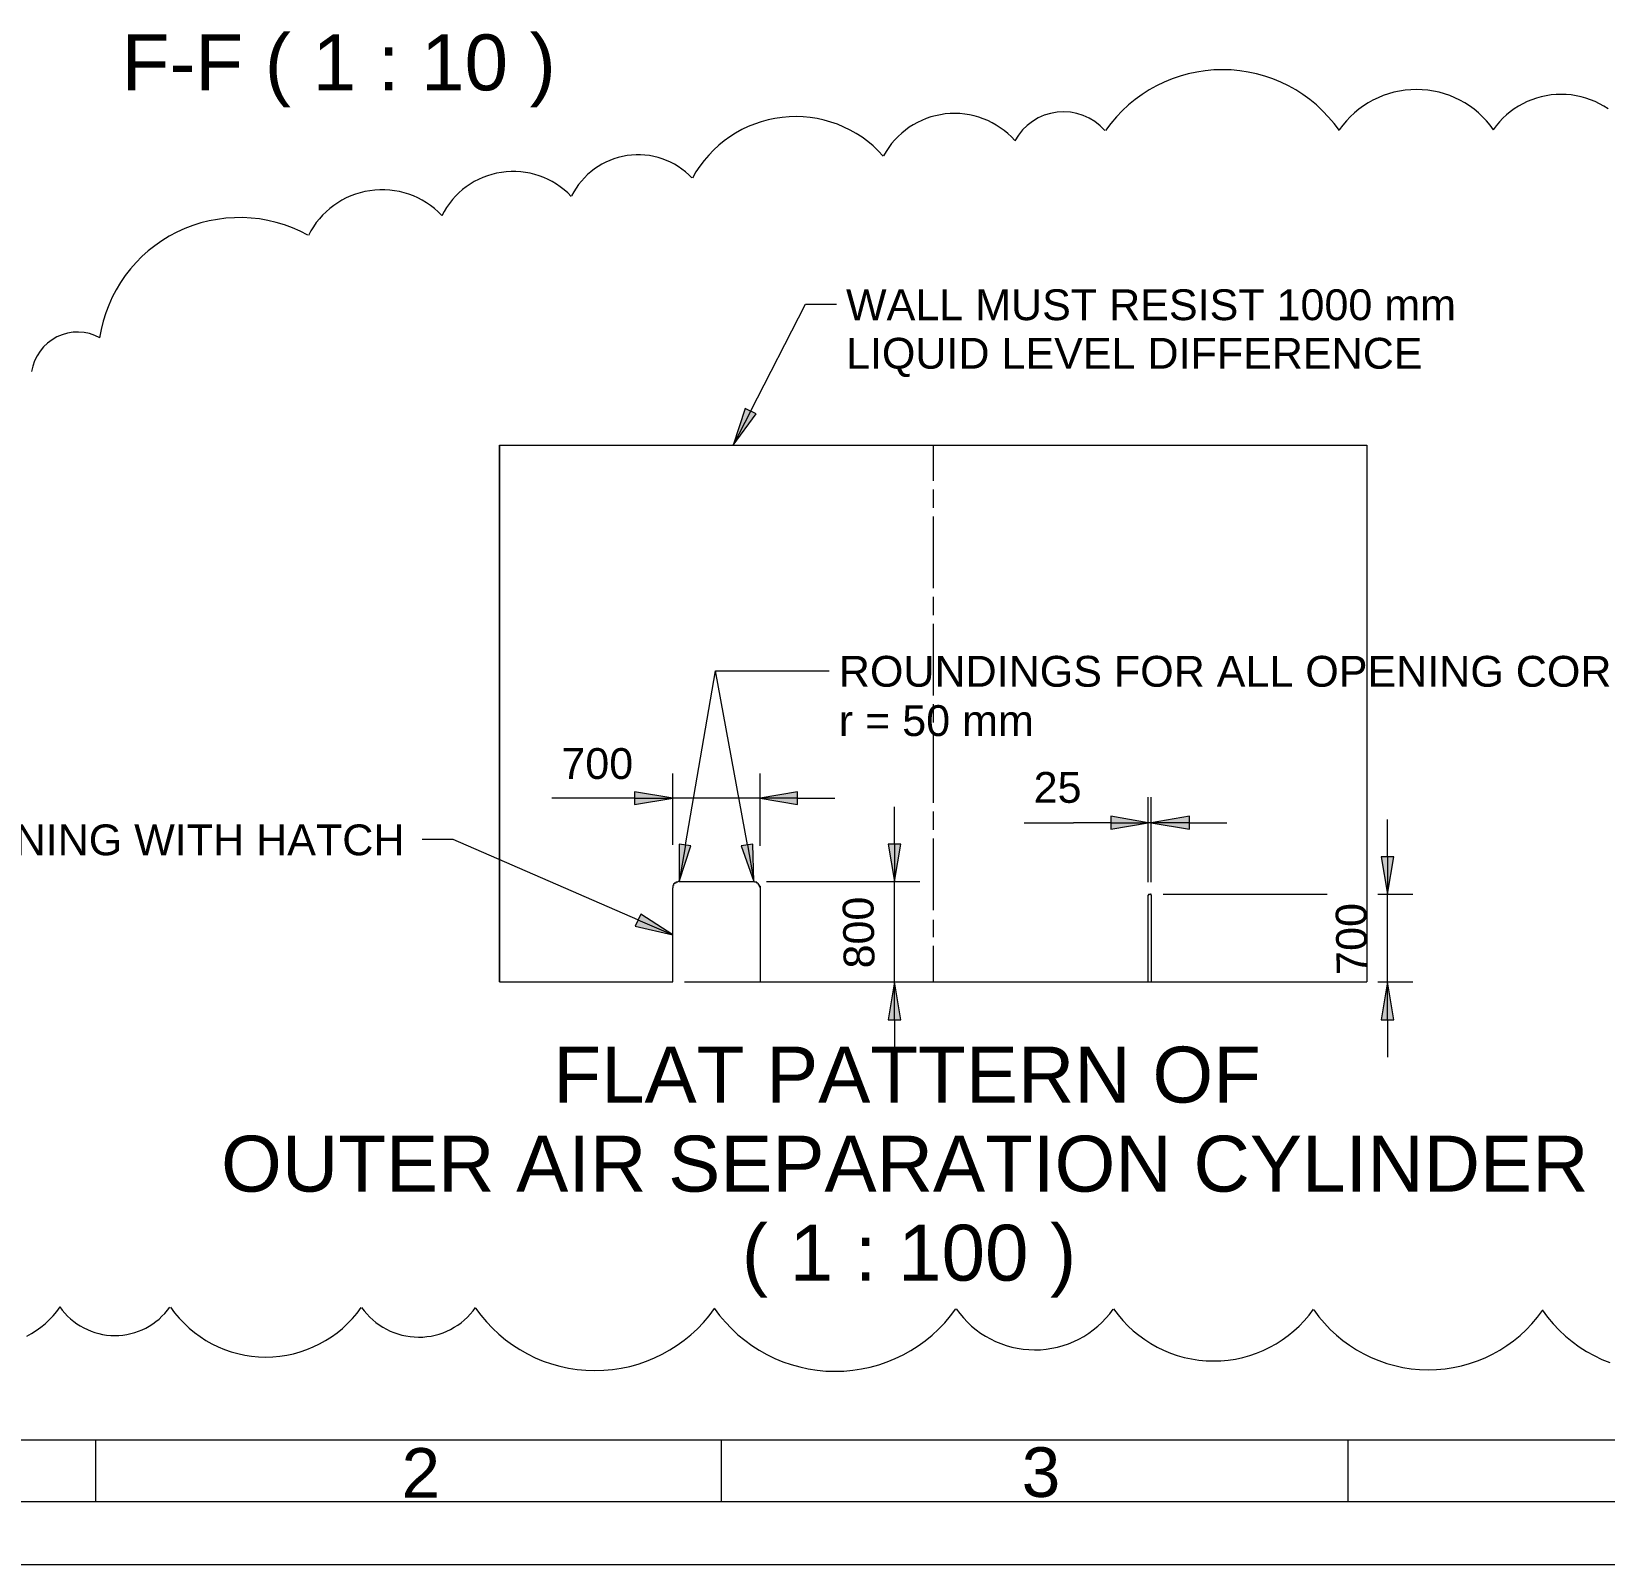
# Model space of a CAD drawing. Header units: millimetres. Extents: x 0 to 62767, y -13570 to 23963.
# Drawn here: x 2111 to 5880, y 0 to 3673 of the extents above; entities that cross this region are included whole.
import ezdxf

# ---------------------------------------------------------------- set-up
doc = ezdxf.new("R2010")
doc.units = ezdxf.units.MM

msp = doc.modelspace()

# ---------------------------------------------------------------- hatches: boundary and pattern name
h = msp.add_hatch(color=7)
h.dxf.hatch_style = 2
h.paths.add_polyline_path([(3820.952, 2769.524), (3792.381, 2681.905), (3847.619, 2756.19)])
h = msp.add_hatch(color=7)
h.dxf.hatch_style = 2
h.paths.add_polyline_path([(3556.19, 1820.952), (3647.619, 1836.19), (3556.19, 1851.429)])
h = msp.add_hatch(color=7)
h.dxf.hatch_style = 2
h.paths.add_polyline_path([(3946.666, 1851.429), (3857.143, 1836.19), (3946.666, 1820.952)])
h = msp.add_hatch(color=7)
h.dxf.hatch_style = 2
h.paths.add_polyline_path([(4697.143, 1761.905), (4786.667, 1777.143), (4697.143, 1792.381)])
h = msp.add_hatch(color=7)
h.dxf.hatch_style = 2
h.paths.add_polyline_path([(4885.714, 1792.381), (4794.286, 1777.143), (4885.714, 1761.905)])
h = msp.add_hatch(color=7)
h.dxf.hatch_style = 2
h.paths.add_polyline_path([(3662.857, 1725.714), (3662.857, 1636.19), (3691.429, 1721.905)])
h = msp.add_hatch(color=7)
h.dxf.hatch_style = 2
h.paths.add_polyline_path([(3811.428, 1721.905), (3841.905, 1636.19), (3840, 1725.714)])
h = msp.add_hatch(color=7)
h.dxf.hatch_style = 2
h.paths.add_polyline_path([(4163.81, 1725.714), (4179.048, 1636.19), (4194.286, 1725.714)])
h = msp.add_hatch(color=7)
h.dxf.hatch_style = 2
h.paths.add_polyline_path([(5344.762, 1695.238), (5360, 1605.714), (5375.238, 1695.238)])
h = msp.add_hatch(color=7)
h.dxf.hatch_style = 2
h.paths.add_polyline_path([(3558.095, 1529.524), (3647.619, 1508.571), (3571.429, 1558.095)])
h = msp.add_hatch(color=7)
h.dxf.hatch_style = 2
h.paths.add_polyline_path([(4194.286, 1304.762), (4179.048, 1396.19), (4163.81, 1304.762)])
h = msp.add_hatch(color=7)
h.dxf.hatch_style = 2
h.paths.add_polyline_path([(5375.238, 1304.762), (5360, 1396.19), (5344.762, 1304.762)])

# ---------------------------------------------------------------- linework, layer by layer
at = {"color": 7, "lineweight": 0}
for points in [[(5244.843, 3435.14), (5232.38, 3451.837), (5219.016, 3467.642), (5204.799, 3482.529), (5189.779, 3496.474), (5174.005, 3509.45), (5157.526, 3521.432), (5140.392, 3532.394), (5122.651, 3542.312), (5104.352, 3551.158), (5085.545, 3558.908), (5066.279, 3565.536), (5046.602, 3571.016), (5026.565, 3575.324), (5006.216, 3578.432), (4985.604, 3580.317), (4964.778, 3580.951), (4943.953, 3580.319), (4923.341, 3578.436), (4902.991, 3575.33), (4882.953, 3571.024), (4863.276, 3565.546), (4844.009, 3558.92), (4825.202, 3551.172), (4806.902, 3542.327), (4789.16, 3532.412), (4772.024, 3521.451), (4755.544, 3509.47), (4739.769, 3496.496), (4724.748, 3482.553), (4710.53, 3467.667), (4697.164, 3451.863), (4684.699, 3435.168)], [(5614.424, 3437.073), (5606.196, 3448.096), (5597.374, 3458.529), (5587.988, 3468.358), (5578.073, 3477.563), (5567.659, 3486.13), (5556.78, 3494.04), (5545.469, 3501.277), (5533.757, 3507.824), (5521.676, 3513.664), (5509.261, 3518.78), (5496.542, 3523.156), (5483.552, 3526.774), (5470.324, 3529.617), (5456.89, 3531.67), (5443.283, 3532.914), (5429.534, 3533.333), (5415.786, 3532.915), (5402.179, 3531.672), (5388.745, 3529.621), (5375.516, 3526.779), (5362.526, 3523.162), (5349.807, 3518.788), (5337.391, 3513.673), (5325.31, 3507.834), (5313.597, 3501.288), (5302.285, 3494.052), (5291.405, 3486.143), (5280.991, 3477.578), (5271.074, 3468.373), (5261.688, 3458.546), (5252.864, 3448.113), (5244.635, 3437.091)], [(5888.413, 3487.254), (5878.437, 3493.636), (5868.109, 3499.409), (5857.456, 3504.559), (5846.507, 3509.071), (5835.291, 3512.93), (5823.836, 3516.12), (5812.17, 3518.628), (5800.324, 3520.438), (5788.324, 3521.535), (5776.2, 3521.904), (5764.076, 3521.536), (5752.076, 3520.44), (5740.229, 3518.631), (5728.564, 3516.125), (5717.108, 3512.936), (5705.892, 3509.078), (5694.942, 3504.567), (5684.289, 3499.418), (5673.96, 3493.646), (5663.984, 3487.265), (5654.39, 3480.29), (5645.206, 3472.737), (5636.461, 3464.619), (5628.183, 3455.953), (5620.402, 3446.752), (5613.145, 3437.033)], [(4152.001, 3374.149), (4140.25, 3386.6), (4127.848, 3398.239), (4114.836, 3409.048), (4101.258, 3419.011), (4087.156, 3428.113), (4072.573, 3436.336), (4057.551, 3443.666), (4042.132, 3450.085), (4026.359, 3455.577), (4010.275, 3460.126), (3993.922, 3463.716), (3977.343, 3466.33), (3960.58, 3467.953), (3943.676, 3468.568), (3926.673, 3468.158), (3909.613, 3466.709), (3892.674, 3464.225), (3876.026, 3460.74), (3859.709, 3456.282), (3843.759, 3450.874), (3828.215, 3444.543), (3813.114, 3437.314), (3798.494, 3429.212), (3784.392, 3420.263), (3770.846, 3410.493), (3757.894, 3399.927), (3745.574, 3388.591), (3733.923, 3376.509), (3722.979, 3363.708), (3712.78, 3350.214), (3703.363, 3336.051), (3694.766, 3321.245)], [(4467.432, 3411.215), (4459.346, 3419.783), (4450.811, 3427.792), (4441.857, 3435.23), (4432.514, 3442.086), (4422.81, 3448.349), (4412.775, 3454.008), (4402.437, 3459.052), (4391.827, 3463.469), (4380.973, 3467.248), (4369.905, 3470.379), (4358.652, 3472.849), (4347.243, 3474.648), (4335.708, 3475.765), (4324.076, 3476.188), (4312.375, 3475.906), (4300.636, 3474.908), (4288.979, 3473.199), (4277.524, 3470.802), (4266.295, 3467.733), (4255.32, 3464.012), (4244.623, 3459.655), (4234.232, 3454.681), (4224.171, 3449.106), (4214.467, 3442.948), (4205.146, 3436.225), (4196.233, 3428.954), (4187.755, 3421.153), (4179.738, 3412.839), (4172.207, 3404.03), (4165.188, 3394.744), (4158.708, 3384.998), (4152.792, 3374.81)], [(4682.804, 3435.509), (4671.423, 3446.86), (4658.894, 3456.648), (4645.378, 3464.811), (4631.035, 3471.289), (4616.024, 3476.02), (4600.507, 3478.944), (4584.644, 3479.998), (4568.594, 3479.122), (4552.768, 3476.31), (4537.564, 3471.661), (4523.125, 3465.272), (4509.591, 3457.238), (4497.106, 3447.656), (4485.811, 3436.621), (4475.849, 3424.231), (4467.361, 3410.582)], [(3693.934, 3321.654), (3686.227, 3329.294), (3678.124, 3336.406), (3669.653, 3342.98), (3660.84, 3349.006), (3651.714, 3354.475), (3642.301, 3359.378), (3632.629, 3363.704), (3622.726, 3367.446), (3612.617, 3370.593), (3602.331, 3373.136), (3591.895, 3375.065), (3581.336, 3376.372), (3570.682, 3377.046), (3559.959, 3377.08), (3549.196, 3376.462), (3538.418, 3375.183), (3527.738, 3373.252), (3517.265, 3370.694), (3507.021, 3367.525), (3497.03, 3363.763), (3487.316, 3359.424), (3477.901, 3354.525), (3468.809, 3349.084), (3460.064, 3343.117), (3451.688, 3336.642), (3443.705, 3329.675), (3436.139, 3322.233), (3429.012, 3314.333), (3422.349, 3305.992), (3416.171, 3297.228), (3410.504, 3288.056), (3405.369, 3278.495)], [(3404.557, 3277.499), (3396.273, 3285.712), (3387.563, 3293.357), (3378.458, 3300.422), (3368.986, 3306.9), (3359.176, 3312.778), (3349.059, 3318.048), (3338.663, 3322.698), (3328.017, 3326.72), (3317.152, 3330.102), (3306.096, 3332.836), (3294.879, 3334.91), (3283.529, 3336.314), (3272.077, 3337.039), (3260.552, 3337.075), (3248.982, 3336.411), (3237.398, 3335.037), (3225.919, 3332.961), (3214.661, 3330.211), (3203.651, 3326.805), (3192.912, 3322.761), (3182.47, 3318.097), (3172.35, 3312.832), (3162.578, 3306.983), (3153.178, 3300.57), (3144.175, 3293.61), (3135.595, 3286.121), (3127.462, 3278.122), (3119.801, 3269.63), (3112.639, 3260.665), (3105.999, 3251.244), (3099.907, 3241.386), (3094.389, 3231.109)], [(3094.416, 3231.909), (3085.885, 3240.367), (3076.915, 3248.24), (3067.538, 3255.517), (3057.783, 3262.187), (3047.68, 3268.241), (3037.261, 3273.668), (3026.555, 3278.458), (3015.592, 3282.599), (3004.402, 3286.083), (2993.016, 3288.898), (2981.464, 3291.033), (2969.776, 3292.48), (2957.982, 3293.227), (2946.112, 3293.263), (2934.197, 3292.579), (2922.267, 3291.164), (2910.445, 3289.027), (2898.852, 3286.195), (2887.512, 3282.687), (2876.453, 3278.522), (2865.7, 3273.719), (2855.278, 3268.297), (2845.214, 3262.274), (2835.533, 3255.669), (2826.261, 3248.501), (2817.425, 3240.788), (2809.049, 3232.55), (2801.16, 3223.806), (2793.784, 3214.573), (2786.946, 3204.871), (2780.672, 3194.718), (2774.989, 3184.134)], [(2773.935, 3184.796), (2755.472, 3194.2), (2736.599, 3202.412), (2717.369, 3209.431), (2697.838, 3215.255), (2678.061, 3219.884), (2658.093, 3223.317), (2637.989, 3225.552), (2617.804, 3226.587), (2597.593, 3226.422), (2577.411, 3225.056), (2557.314, 3222.488), (2537.356, 3218.715), (2517.592, 3213.737), (2498.077, 3207.554), (2478.868, 3200.163), (2460.017, 3191.563), (2441.725, 3181.834), (2424.173, 3171.084), (2407.393, 3159.357), (2391.42, 3146.699), (2376.284, 3133.154), (2362.019, 3118.766), (2348.658, 3103.579), (2336.232, 3087.638), (2324.774, 3070.988), (2314.318, 3053.672), (2304.894, 3035.736), (2296.537, 3017.223), (2289.279, 2998.179), (2283.151, 2978.647), (2278.187, 2958.671), (2274.42, 2938.298)], [(3834.286, 2761.905), (3965.714, 3019.047), (4040, 3019.047)], [(2275.475, 2938.658), (2263.239, 2944.432), (2250.536, 2948.641), (2237.51, 2951.283), (2224.306, 2952.355), (2211.068, 2951.853), (2197.941, 2949.775), (2185.068, 2946.117), (2172.595, 2940.876), (2160.847, 2934.165), (2150.113, 2926.173), (2140.478, 2917.018), (2132.026, 2906.817), (2124.844, 2895.685), (2119.017, 2883.74), (2114.63, 2871.097), (2111.769, 2857.873)], [(3834.286, 2761.905), (3792.381, 2681.905)], [(3232.381, 2681.905), (5310.476, 2681.905)], [(3232.381, 2681.905), (3232.381, 1396.19)], [(3232.381, 1396.19), (3232.381, 2681.905)], [(4272.381, 2596.19), (4272.381, 2681.905)], [(5310.476, 2681.905), (5310.476, 1396.19)], [(5310.476, 2681.905), (5310.476, 1396.19)], [(4272.381, 2531.429), (4272.381, 2575.238)], [(4272.381, 2339.047), (4272.381, 2510.476)], [(4272.381, 2274.286), (4272.381, 2318.095)], [(4272.381, 2081.905), (4272.381, 2253.333)], [(3678.095, 1723.809), (3750.476, 2140.952), (4022.857, 2140.952)], [(3826.667, 1723.809), (3750.476, 2140.952)], [(4272.381, 2017.143), (4272.381, 2060.952)], [(4272.381, 1824.762), (4272.381, 1996.19)], [(3647.619, 1723.809), (3647.619, 1895.238)], [(3857.143, 1721.905), (3857.143, 1895.238)], [(3556.19, 1836.19), (3466.667, 1836.19), (3358.095, 1836.19)], [(3556.19, 1836.19), (3647.619, 1836.19)], [(3857.143, 1836.19), (3647.619, 1836.19)], [(3946.666, 1836.19), (3857.143, 1836.19)], [(3946.666, 1836.19), (4036.191, 1836.19)], [(4179.048, 1725.714), (4179.048, 1815.238)], [(4786.667, 1634.286), (4786.667, 1838.095)], [(4794.286, 1634.286), (4794.286, 1838.095)], [(4272.381, 1760), (4272.381, 1803.81)], [(4489.524, 1777.143), (4607.619, 1777.143)], [(4697.143, 1777.143), (4607.619, 1777.143)], [(4697.143, 1777.143), (4786.667, 1777.143)], [(4794.286, 1777.143), (4786.667, 1777.143)], [(4885.714, 1777.143), (4794.286, 1777.143)], [(4885.714, 1777.143), (4975.238, 1777.143)], [(5360, 1695.238), (5360, 1784.762)], [(3563.809, 1544.762), (3121.905, 1737.143), (3047.619, 1737.143)], [(4272.381, 1567.619), (4272.381, 1739.048)], [(3678.095, 1723.809), (3662.857, 1636.19)], [(3826.667, 1723.809), (3841.905, 1636.19)], [(4179.048, 1725.714), (4179.048, 1636.19)], [(5360, 1695.238), (5360, 1605.714)], [(3662.857, 1636.19), (3660.952, 1636.19), (3659.048, 1634.286), (3657.143, 1634.286), (3655.238, 1634.286), (3655.238, 1632.381), (3653.333, 1632.381), (3651.429, 1632.381), (3651.429, 1630.476), (3649.524, 1630.476), (3649.524, 1628.571), (3649.524, 1626.667), (3647.619, 1626.667), (3647.619, 1624.762), (3647.619, 1622.857), (3647.619, 1620.952)], [(3649.524, 1628.571), (3649.524, 1626.667), (3647.619, 1626.667), (3647.619, 1624.762), (3647.619, 1622.857), (3647.619, 1620.952)], [(3647.619, 1396.19), (3647.619, 1620.952)], [(3662.857, 1636.19), (3660.952, 1636.19), (3659.048, 1634.286), (3657.143, 1634.286), (3655.238, 1634.286)], [(3662.857, 1636.19), (3841.905, 1636.19)], [(3849.524, 1634.286), (3847.619, 1634.286), (3845.714, 1634.286), (3843.809, 1634.286), (3843.809, 1636.19), (3841.905, 1636.19)], [(3857.143, 1620.952), (3857.143, 1622.857), (3857.143, 1624.762), (3855.238, 1624.762), (3855.238, 1626.667), (3855.238, 1628.571), (3853.333, 1628.571), (3853.333, 1630.476), (3851.428, 1632.381), (3849.524, 1632.381), (3849.524, 1634.286), (3847.619, 1634.286), (3845.714, 1634.286), (3843.809, 1634.286), (3843.809, 1636.19), (3841.905, 1636.19)], [(3855.238, 1628.571), (3855.238, 1626.667), (3855.238, 1624.762), (3857.143, 1624.762), (3857.143, 1622.857), (3857.143, 1620.952)], [(3857.143, 1620.952), (3857.143, 1396.19)], [(3872.381, 1636.19), (4240, 1636.19)], [(4179.048, 1396.19), (4179.048, 1636.19)], [(4788.571, 1605.714), (4786.667, 1603.809)], [(4786.667, 1396.19), (4786.667, 1603.809)], [(4788.571, 1605.714), (4792.381, 1605.714)], [(4792.381, 1605.714), (4794.286, 1605.714)], [(4794.286, 1603.809), (4794.286, 1605.714), (4792.381, 1605.714)], [(4794.286, 1603.809), (4794.286, 1396.19)], [(4822.857, 1605.714), (5215.238, 1605.714)], [(5337.143, 1605.714), (5420.953, 1605.714)], [(5360, 1396.19), (5360, 1605.714)], [(3563.809, 1544.762), (3647.619, 1508.571)], [(4272.381, 1502.857), (4272.381, 1544.762)], [(4272.381, 1396.19), (4272.381, 1481.905)], [(3232.381, 1396.19), (3647.619, 1396.19)], [(3676.19, 1396.19), (5215.238, 1396.19)], [(3857.143, 1396.19), (4786.667, 1396.19)], [(4179.048, 1304.762), (4179.048, 1396.19)], [(4794.286, 1396.19), (5310.476, 1396.19)], [(5337.143, 1396.19), (5420.953, 1396.19)], [(5360, 1304.762), (5360, 1396.19)], [(4179.048, 1304.762), (4179.048, 1215.238)], [(5360, 1304.762), (5360, 1215.238)], [(2100.077, 546.98), (2111.704, 553.447), (2122.936, 560.599), (2133.739, 568.42), (2144.083, 576.892), (2153.934, 585.999), (2163.261, 595.725), (2172.031, 606.052), (2180.212, 616.965)], [(2179.393, 617.478), (2185.244, 609.607), (2191.52, 602.154), (2198.199, 595.132), (2205.256, 588.553), (2212.669, 582.43), (2220.416, 576.773), (2228.471, 571.596), (2236.814, 566.911), (2245.419, 562.729), (2254.265, 559.063), (2263.329, 555.925), (2272.586, 553.326), (2282.015, 551.279), (2291.592, 549.796), (2301.293, 548.89), (2311.096, 548.571), (2320.9, 548.849), (2330.605, 549.716), (2340.188, 551.159), (2349.625, 553.167), (2358.893, 555.727), (2367.969, 558.828), (2376.83, 562.458), (2385.453, 566.604), (2393.815, 571.255), (2401.892, 576.398), (2409.661, 582.023), (2417.1, 588.115), (2424.185, 594.665), (2430.892, 601.659), (2437.199, 609.086), (2443.083, 616.934)], [(2444.419, 616.609), (2454.564, 602.961), (2465.445, 590.04), (2477.024, 577.866), (2489.259, 566.46), (2502.112, 555.844), (2515.542, 546.037), (2529.508, 537.062), (2543.971, 528.939), (2558.892, 521.689), (2574.228, 515.332), (2589.942, 509.891), (2605.992, 505.386), (2622.338, 501.837), (2638.941, 499.267), (2655.761, 497.695), (2672.757, 497.143), (2689.755, 497.625), (2706.581, 499.127), (2723.194, 501.629), (2739.555, 505.11), (2755.624, 509.549), (2771.36, 514.925), (2786.723, 521.218), (2801.673, 528.406), (2816.169, 536.47), (2830.173, 545.387), (2843.643, 555.138), (2856.539, 565.701), (2868.822, 577.056), (2880.451, 589.182), (2891.385, 602.059), (2901.586, 615.664)], [(2902.324, 616.115), (2908.383, 607.964), (2914.882, 600.246), (2921.798, 592.975), (2929.106, 586.163), (2936.782, 579.822), (2944.803, 573.965), (2953.145, 568.604), (2961.784, 563.753), (2970.695, 559.422), (2979.855, 555.626), (2989.24, 552.376), (2998.827, 549.685), (3008.59, 547.566), (3018.506, 546.03), (3028.552, 545.092), (3038.703, 544.762), (3048.856, 545.05), (3058.905, 545.947), (3068.828, 547.441), (3078.6, 549.52), (3088.197, 552.172), (3097.596, 555.383), (3106.772, 559.141), (3115.701, 563.435), (3124.359, 568.251), (3132.723, 573.577), (3140.768, 579.401), (3148.471, 585.71), (3155.807, 592.492), (3162.752, 599.734), (3169.283, 607.425), (3175.376, 615.551)], [(3175.176, 614.4), (3187.883, 597.306), (3201.512, 581.121), (3216.015, 565.872), (3231.341, 551.586), (3247.44, 538.288), (3264.261, 526.005), (3281.755, 514.763), (3299.871, 504.588), (3318.559, 495.507), (3337.77, 487.545), (3357.452, 480.73), (3377.555, 475.087), (3398.03, 470.642), (3418.827, 467.422), (3439.894, 465.453), (3461.183, 464.762), (3482.474, 465.365), (3503.549, 467.247), (3524.358, 470.381), (3544.852, 474.741), (3564.979, 480.301), (3584.689, 487.035), (3603.932, 494.917), (3622.657, 503.921), (3640.815, 514.021), (3658.355, 525.191), (3675.227, 537.404), (3691.381, 550.636), (3706.766, 564.858), (3721.331, 580.047), (3735.028, 596.175), (3747.805, 613.217)], [(3747.289, 614.126), (3760.134, 596.845), (3773.913, 580.484), (3788.574, 565.069), (3804.067, 550.627), (3820.341, 537.185), (3837.345, 524.768), (3855.03, 513.403), (3873.343, 503.117), (3892.235, 493.937), (3911.655, 485.889), (3931.552, 478.999), (3951.874, 473.295), (3972.573, 468.801), (3993.596, 465.547), (4014.893, 463.556), (4036.413, 462.857), (4057.936, 463.467), (4079.241, 465.37), (4100.278, 468.538), (4120.994, 472.945), (4141.34, 478.566), (4161.265, 485.373), (4180.718, 493.341), (4199.648, 502.443), (4218.003, 512.653), (4235.735, 523.945), (4252.791, 536.291), (4269.12, 549.667), (4284.673, 564.045), (4299.397, 579.399), (4313.243, 595.703), (4326.159, 612.931)], [(4326.95, 612.549), (4335.294, 601.324), (4344.245, 590.696), (4353.768, 580.682), (4363.833, 571.301), (4374.404, 562.569), (4385.45, 554.502), (4396.938, 547.12), (4408.835, 540.439), (4421.107, 534.475), (4433.722, 529.247), (4446.646, 524.772), (4459.848, 521.066), (4473.293, 518.147), (4486.95, 516.033), (4500.784, 514.74), (4514.764, 514.286), (4528.745, 514.682), (4542.585, 515.918), (4556.25, 517.976), (4569.707, 520.839), (4582.924, 524.49), (4595.867, 528.912), (4608.504, 534.088), (4620.8, 540.001), (4632.724, 546.633), (4644.242, 553.968), (4655.322, 561.988), (4665.929, 570.677), (4676.032, 580.017), (4685.597, 589.991), (4694.591, 600.582), (4702.982, 611.773)], [(4703.958, 612.793), (4714.587, 598.493), (4725.988, 584.955), (4738.12, 572.199), (4750.94, 560.248), (4764.407, 549.125), (4778.478, 538.85), (4793.112, 529.445), (4808.267, 520.934), (4823.899, 513.338), (4839.969, 506.678), (4856.433, 500.976), (4873.25, 496.256), (4890.378, 492.538), (4907.774, 489.844), (4925.397, 488.197), (4943.205, 487.619), (4961.016, 488.124), (4978.646, 489.698), (4996.053, 492.32), (5013.196, 495.967), (5030.032, 500.618), (5046.52, 506.251), (5062.617, 512.844), (5078.281, 520.376), (5093.47, 528.825), (5108.143, 538.169), (5122.256, 548.385), (5135.769, 559.453), (5148.639, 571.351), (5160.823, 584.057), (5172.28, 597.548), (5182.968, 611.804)], [(5183.868, 609.781), (5196.02, 593.432), (5209.056, 577.953), (5222.926, 563.369), (5237.584, 549.705), (5252.981, 536.987), (5269.069, 525.24), (5285.8, 514.488), (5303.126, 504.757), (5321, 496.071), (5339.373, 488.457), (5358.196, 481.939), (5377.424, 476.541), (5397.006, 472.291), (5416.896, 469.211), (5437.045, 467.328), (5457.405, 466.667), (5477.768, 467.244), (5497.924, 469.044), (5517.827, 472.041), (5537.427, 476.211), (5556.676, 481.529), (5575.527, 487.969), (5593.931, 495.507), (5611.84, 504.119), (5629.206, 513.778), (5645.982, 524.461), (5662.118, 536.142), (5677.567, 548.797), (5692.281, 562.399), (5706.212, 576.926), (5719.311, 592.351), (5731.531, 608.65)], [(5731.025, 609.775), (5743.662, 592.774), (5757.217, 576.677), (5771.641, 561.512), (5786.884, 547.303), (5802.895, 534.078), (5819.624, 521.862), (5837.023, 510.681), (5855.04, 500.562), (5873.627, 491.53), (5892.732, 483.612)], [(600, 299.048), (24927.618, 299.048)], [(2264.762, 299.048), (2264.762, 150.476)], [(3763.809, 299.048), (3763.809, 150.476)], [(5264.762, 299.048), (5264.762, 150.476)], [(25076.19, 150.476), (449.524, 150.476)], [(0, 0), (25226.665, 0)]]:
    msp.add_lwpolyline(points, dxfattribs=at)
for points in [[(3820.952, 2769.524), (3792.381, 2681.905), (3847.619, 2756.19)], [(3556.19, 1820.952), (3647.619, 1836.19), (3556.19, 1851.429)], [(3946.666, 1851.429), (3857.143, 1836.19), (3946.666, 1820.952)], [(4697.143, 1761.905), (4786.667, 1777.143), (4697.143, 1792.381)], [(4885.714, 1792.381), (4794.286, 1777.143), (4885.714, 1761.905)], [(3662.857, 1725.714), (3662.857, 1636.19), (3691.429, 1721.905)], [(3811.428, 1721.905), (3841.905, 1636.19), (3840, 1725.714)], [(4163.81, 1725.714), (4179.048, 1636.19), (4194.286, 1725.714)], [(5344.762, 1695.238), (5360, 1605.714), (5375.238, 1695.238)], [(3558.095, 1529.524), (3647.619, 1508.571), (3571.429, 1558.095)], [(4194.286, 1304.762), (4179.048, 1396.19), (4163.81, 1304.762)], [(5375.238, 1304.762), (5360, 1396.19), (5344.762, 1304.762)]]:
    msp.add_lwpolyline(points, close=True, dxfattribs=at)

# ---------------------------------------------------------------- texts
at = {"color": 7, "attachment_point": 1}
for s, insert, char_height in [('{\\fArial|b0|i0|c0;F-F ( 1 : 10 )}', (2327.619, 3665.426), 133.99712), ('{\\fArial|b0|i0|c0;WALL MUST RESIST 1000 mm }', (4062.857, 3054.787), 73.83514), ('{\\fArial|b0|i0|c0;LIQUID LEVEL DIFFERENCE}', (4062.857, 2938.597), 73.83514), ('{\\fArial|b0|i0|c0;ROUNDINGS FOR ALL OPENING CORNERS}', (4045.714, 2176.692), 73.83514), ('{\\fArial|b0|i0|c0;r = 50 mm}', (4045.714, 2058.597), 73.83514), ('{\\fArial|b0|i0|c0;700}', (3380.952, 1955.74), 73.83514), ('{\\fArial|b0|i0|c0;25}', (4512.381, 1898.597), 73.83514), ('{\\fArial|b0|i0|c0;OPENING WITH HATCH}', (1853.333, 1772.883), 73.83514), ('{\\fArial|b0|i0|c0;FLAT PATTERN OF}', (3361.905, 1240.664), 133.99712), ('{\\fArial|b0|i0|c0;OUTER AIR SEPARATION CYLINDER}', (2565.714, 1027.331), 133.99712), ('{\\fArial|b0|i0|c0;( 1 : 100 )}', (3813.333, 813.997), 133.99712), ('{\\fArial|b0|i0|c0;2}', (2998.095, 278.957), 118.95664), ('{\\fArial|b0|i0|c0;3}', (4483.81, 280.861), 118.95664)]:
    msp.add_mtext(s, dxfattribs=dict(at, insert=insert, char_height=char_height))
at = {"color": 7, "char_height": 73.83535, "attachment_point": 1, "rotation": 91}
for s, insert in [('{\\fArial|b0|i0|c0;800}', (4057.605, 1427.283)), ('{\\fArial|b0|i0|c0;700}', (5238.556, 1412.045))]:
    msp.add_mtext(s, dxfattribs=dict(at, insert=insert))

doc.saveas('drawing.dxf')
